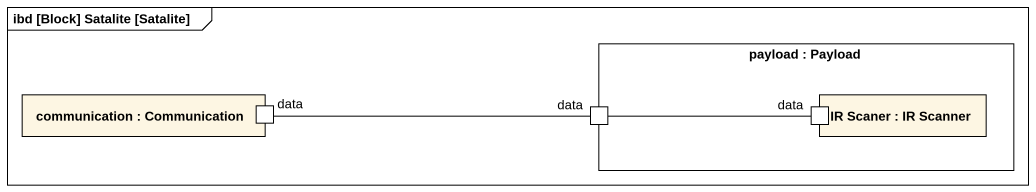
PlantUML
@startuml
mainframe ibd [Block] Satalite [Satalite]
rectangle "payload : Payload" as payload {
  rectangle "IR Scaner : IR Scanner" as IR_Scaner {
    port "data" as data_3
  }
  port "data" as data_2
}
rectangle "communication : Communication" as communication {
  port data
}
data -right- data_2
data_3 -left- data_2
@enduml
